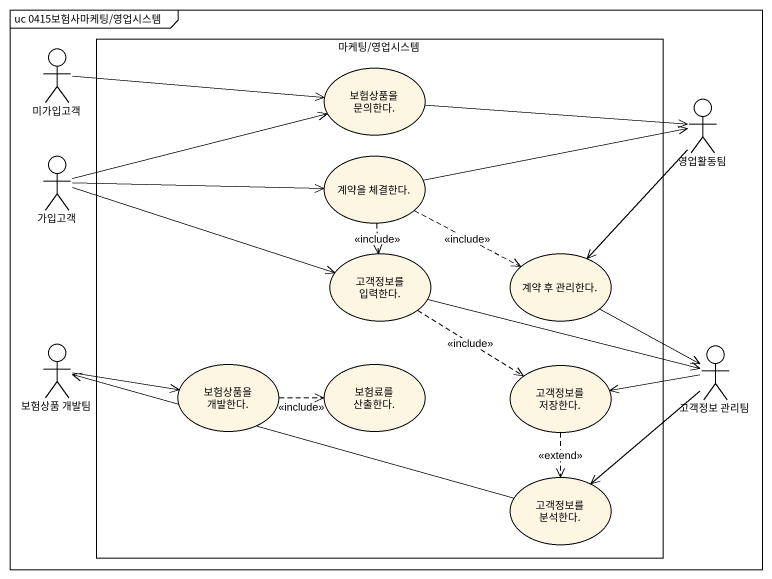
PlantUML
@startuml
mainframe uc 0415보험사마케팅/영업시스템
rectangle "마케팅/영업시스템" as 마케팅_영업시스템 {
  usecase "보험상품을 문의한다." as 보험상품을_문의한다
  usecase "계약을 체결한다." as 계약을_체결한다
  usecase "고객정보를 입력한다." as 고객정보를_입력한다
  usecase "계약 후 관리한다." as 계약_후_관리한다
  usecase "보험상품을 개발한다." as 보험상품을_개발한다
  usecase "보험료를 산출한다." as 보험료를_산출한다
  usecase "고객정보를 저장한다." as 고객정보를_저장한다
  usecase "고객정보를 분석한다." as 고객정보를_분석한다
}
actor 미가입고객
actor 영업활동팀
actor 가입고객
actor "보험상품 개발팀" as 보험상품_개발팀
actor "고객정보 관리팀" as 고객정보_관리팀
미가입고객 -right-> 보험상품을_문의한다
보험상품을_문의한다 -right-> 영업활동팀
영업활동팀 --> 계약_후_관리한다
가입고객 -right-> 보험상품을_문의한다
가입고객 -right-> 계약을_체결한다
가입고객 -right-> 고객정보를_입력한다
계약을_체결한다 -right-> 영업활동팀
계약을_체결한다 ..> 고객정보를_입력한다 : <<include>>
계약을_체결한다 .right.> 계약_후_관리한다 : <<include>>
고객정보를_입력한다 -right-> 고객정보_관리팀
고객정보를_입력한다 ..> 고객정보를_저장한다 : <<include>>
계약_후_관리한다 --> 고객정보_관리팀
보험상품_개발팀 -right-> 보험상품을_개발한다
고객정보_관리팀 -left-> 고객정보를_저장한다
고객정보_관리팀 --> 고객정보를_분석한다
보험상품을_개발한다 .right.> 보험료를_산출한다 : <<include>>
고객정보를_저장한다 ..> 고객정보를_분석한다 : <<extend>>
고객정보를_분석한다 -left-> 보험상품_개발팀
@enduml
